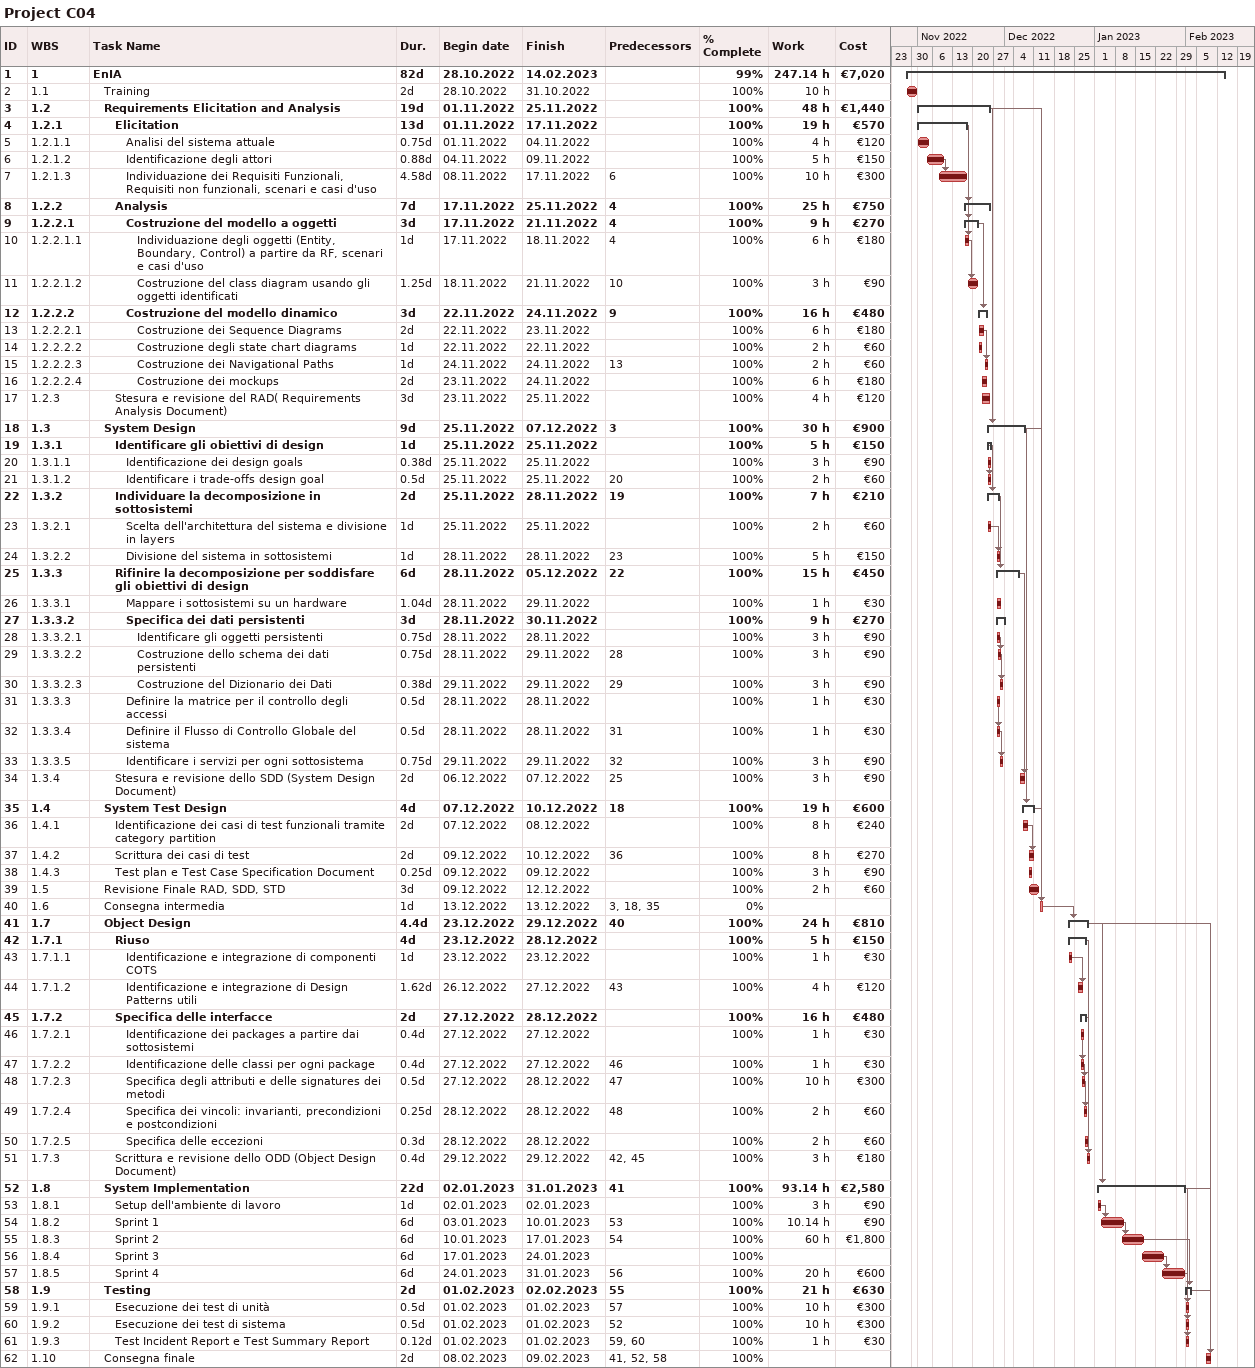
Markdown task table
Project C04

| ID | WBS | Task | Duration | Start | Finish | Predecessors | % complete | Work (h) | Cost (€) |
|---|---|---|---|---|---|---|---|---|---|
| 1 | 1 | **EnIA** | 82d | 2022-10-28 | 2023-02-14 |  | 99 | 247.14 | 7020 |
| 2 | 1.1 | Training | 2d | 2022-10-28 | 2022-10-31 |  | 100 | 10 |  |
| 3 | 1.2 | **Requirements Elicitation and Analysis** | 19d | 2022-11-01 | 2022-11-25 |  | 100 | 48 | 1440 |
| 4 | 1.2.1 | **Elicitation** | 13d | 2022-11-01 | 2022-11-17 |  | 100 | 19 | 570 |
| 5 | 1.2.1.1 | Analisi del sistema attuale | 0.75d | 2022-11-01 | 2022-11-04 |  | 100 | 4 | 120 |
| 6 | 1.2.1.2 | Identificazione degli attori | 0.88d | 2022-11-04 | 2022-11-09 |  | 100 | 5 | 150 |
| 7 | 1.2.1.3 | Individuazione dei Requisiti Funzionali, Requisiti non funzionali, scenari e casi d'uso | 4.58d | 2022-11-08 | 2022-11-17 | 6 | 100 | 10 | 300 |
| 8 | 1.2.2 | **Analysis** | 7d | 2022-11-17 | 2022-11-25 | 4 | 100 | 25 | 750 |
| 9 | 1.2.2.1 | **Costruzione del modello a oggetti** | 3d | 2022-11-17 | 2022-11-21 | 4 | 100 | 9 | 270 |
| 10 | 1.2.2.1.1 | Individuazione degli oggetti (Entity, Boundary, Control) a partire da RF, scenari e casi d'uso | 1d | 2022-11-17 | 2022-11-18 | 4 | 100 | 6 | 180 |
| 11 | 1.2.2.1.2 | Costruzione del class diagram usando gli oggetti identificati | 1.25d | 2022-11-18 | 2022-11-21 | 10 | 100 | 3 | 90 |
| 12 | 1.2.2.2 | **Costruzione del modello dinamico** | 3d | 2022-11-22 | 2022-11-24 | 9 | 100 | 16 | 480 |
| 13 | 1.2.2.2.1 | Costruzione dei Sequence Diagrams | 2d | 2022-11-22 | 2022-11-23 |  | 100 | 6 | 180 |
| 14 | 1.2.2.2.2 | Costruzione degli state chart diagrams | 1d | 2022-11-22 | 2022-11-22 |  | 100 | 2 | 60 |
| 15 | 1.2.2.2.3 | Costruzione dei Navigational Paths | 1d | 2022-11-24 | 2022-11-24 | 13 | 100 | 2 | 60 |
| 16 | 1.2.2.2.4 | Costruzione dei mockups | 2d | 2022-11-23 | 2022-11-24 |  | 100 | 6 | 180 |
| 17 | 1.2.3 | Stesura e revisione del RAD( Requirements Analysis Document) | 3d | 2022-11-23 | 2022-11-25 |  | 100 | 4 | 120 |
| 18 | 1.3 | **System Design** | 9d | 2022-11-25 | 2022-12-07 | 3 | 100 | 30 | 900 |
| 19 | 1.3.1 | **Identificare gli obiettivi di design** | 1d | 2022-11-25 | 2022-11-25 |  | 100 | 5 | 150 |
| 20 | 1.3.1.1 | Identificazione dei design goals | 0.38d | 2022-11-25 | 2022-11-25 |  | 100 | 3 | 90 |
| 21 | 1.3.1.2 | Identificare i trade-offs design goal | 0.5d | 2022-11-25 | 2022-11-25 | 20 | 100 | 2 | 60 |
| 22 | 1.3.2 | **Individuare la decomposizione in sottosistemi** | 2d | 2022-11-25 | 2022-11-28 | 19 | 100 | 7 | 210 |
| 23 | 1.3.2.1 | Scelta dell'architettura del sistema e divisione in layers | 1d | 2022-11-25 | 2022-11-25 |  | 100 | 2 | 60 |
| 24 | 1.3.2.2 | Divisione del sistema in sottosistemi | 1d | 2022-11-28 | 2022-11-28 | 23 | 100 | 5 | 150 |
| 25 | 1.3.3 | **Rifinire la decomposizione per soddisfare gli obiettivi di design** | 6d | 2022-11-28 | 2022-12-05 | 22 | 100 | 15 | 450 |
| 26 | 1.3.3.1 | Mappare i sottosistemi su un hardware | 1.04d | 2022-11-28 | 2022-11-29 |  | 100 | 1 | 30 |
| 27 | 1.3.3.2 | **Specifica dei dati persistenti** | 3d | 2022-11-28 | 2022-11-30 |  | 100 | 9 | 270 |
| 28 | 1.3.3.2.1 | Identificare gli oggetti persistenti | 0.75d | 2022-11-28 | 2022-11-28 |  | 100 | 3 | 90 |
| 29 | 1.3.3.2.2 | Costruzione dello schema dei dati persistenti | 0.75d | 2022-11-28 | 2022-11-29 | 28 | 100 | 3 | 90 |
| 30 | 1.3.3.2.3 | Costruzione del Dizionario dei Dati | 0.38d | 2022-11-29 | 2022-11-29 | 29 | 100 | 3 | 90 |
| 31 | 1.3.3.3 | Definire la matrice per il controllo degli accessi | 0.5d | 2022-11-28 | 2022-11-28 |  | 100 | 1 | 30 |
| 32 | 1.3.3.4 | Definire il Flusso di Controllo Globale del sistema | 0.5d | 2022-11-28 | 2022-11-28 | 31 | 100 | 1 | 30 |
| 33 | 1.3.3.5 | Identificare i servizi per ogni sottosistema | 0.75d | 2022-11-29 | 2022-11-29 | 32 | 100 | 3 | 90 |
| 34 | 1.3.4 | Stesura e revisione dello SDD (System Design Document) | 2d | 2022-12-06 | 2022-12-07 | 25 | 100 | 3 | 90 |
| 35 | 1.4 | **System Test Design** | 4d | 2022-12-07 | 2022-12-10 | 18 | 100 | 19 | 600 |
| 36 | 1.4.1 | Identificazione dei casi di test funzionali tramite category partition | 2d | 2022-12-07 | 2022-12-08 |  | 100 | 8 | 240 |
| 37 | 1.4.2 | Scrittura dei casi di test | 2d | 2022-12-09 | 2022-12-10 | 36 | 100 | 8 | 270 |
| 38 | 1.4.3 | Test plan e Test Case Specification Document | 0.25d | 2022-12-09 | 2022-12-09 |  | 100 | 3 | 90 |
| 39 | 1.5 | Revisione Finale RAD, SDD, STD | 3d | 2022-12-09 | 2022-12-12 |  | 100 | 2 | 60 |
| 40 | 1.6 | Consegna intermedia | 1d | 2022-12-13 | 2022-12-13 | 3, 18, 35 | 0 |  |  |
| 41 | 1.7 | **Object Design** | 4.4d | 2022-12-23 | 2022-12-29 | 40 | 100 | 24 | 810 |
| 42 | 1.7.1 | **Riuso** | 4d | 2022-12-23 | 2022-12-28 |  | 100 | 5 | 150 |
| 43 | 1.7.1.1 | Identificazione e integrazione di componenti COTS | 1d | 2022-12-23 | 2022-12-23 |  | 100 | 1 | 30 |
| 44 | 1.7.1.2 | Identificazione e integrazione di Design Patterns utili | 1.62d | 2022-12-26 | 2022-12-27 | 43 | 100 | 4 | 120 |
| 45 | 1.7.2 | **Specifica delle interfacce** | 2d | 2022-12-27 | 2022-12-28 |  | 100 | 16 | 480 |
| 46 | 1.7.2.1 | Identificazione dei packages a partire dai sottosistemi | 0.4d | 2022-12-27 | 2022-12-27 |  | 100 | 1 | 30 |
| 47 | 1.7.2.2 | Identificazione delle classi per ogni package | 0.4d | 2022-12-27 | 2022-12-27 | 46 | 100 | 1 | 30 |
| 48 | 1.7.2.3 | Specifica degli attributi e delle signatures dei metodi | 0.5d | 2022-12-27 | 2022-12-28 | 47 | 100 | 10 | 300 |
| 49 | 1.7.2.4 | Specifica dei vincoli: invarianti, precondizioni e postcondizioni | 0.25d | 2022-12-28 | 2022-12-28 | 48 | 100 | 2 | 60 |
| 50 | 1.7.2.5 | Specifica delle eccezioni | 0.3d | 2022-12-28 | 2022-12-28 |  | 100 | 2 | 60 |
| 51 | 1.7.3 | Scrittura e revisione dello ODD (Object Design Document) | 0.4d | 2022-12-29 | 2022-12-29 | 42, 45 | 100 | 3 | 180 |
| 52 | 1.8 | **System Implementation** | 22d | 2023-01-02 | 2023-01-31 | 41 | 100 | 93.14 | 2580 |
| 53 | 1.8.1 | Setup dell'ambiente di lavoro | 1d | 2023-01-02 | 2023-01-02 |  | 100 | 3 | 90 |
| 54 | 1.8.2 | Sprint 1 | 6d | 2023-01-03 | 2023-01-10 | 53 | 100 | 10.14 | 90 |
| 55 | 1.8.3 | Sprint 2 | 6d | 2023-01-10 | 2023-01-17 | 54 | 100 | 60 | 1800 |
| 56 | 1.8.4 | Sprint 3 | 6d | 2023-01-17 | 2023-01-24 |  | 100 |  |  |
| 57 | 1.8.5 | Sprint 4 | 6d | 2023-01-24 | 2023-01-31 | 56 | 100 | 20 | 600 |
| 58 | 1.9 | **Testing** | 2d | 2023-02-01 | 2023-02-02 | 55 | 100 | 21 | 630 |
| 59 | 1.9.1 | Esecuzione dei test di unità | 0.5d | 2023-02-01 | 2023-02-01 | 57 | 100 | 10 | 300 |
| 60 | 1.9.2 | Esecuzione dei test di sistema | 0.5d | 2023-02-01 | 2023-02-01 | 52 | 100 | 10 | 300 |
| 61 | 1.9.3 | Test Incident Report e Test Summary Report | 0.12d | 2023-02-01 | 2023-02-01 | 59, 60 | 100 | 1 | 30 |
| 62 | 1.10 | Consegna finale | 2d | 2023-02-08 | 2023-02-09 | 41, 52, 58 | 100 |  |  |
